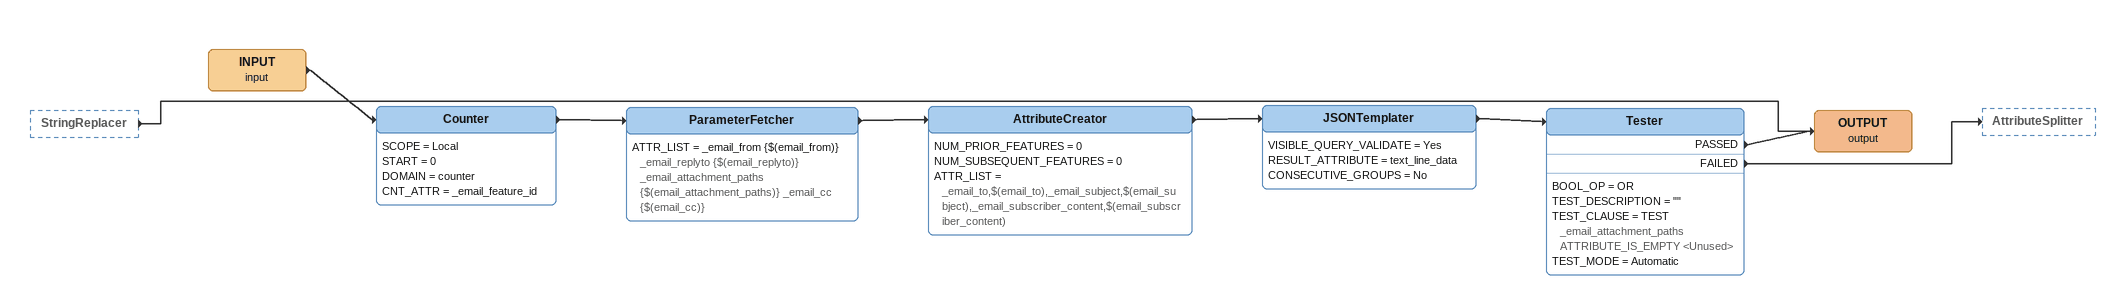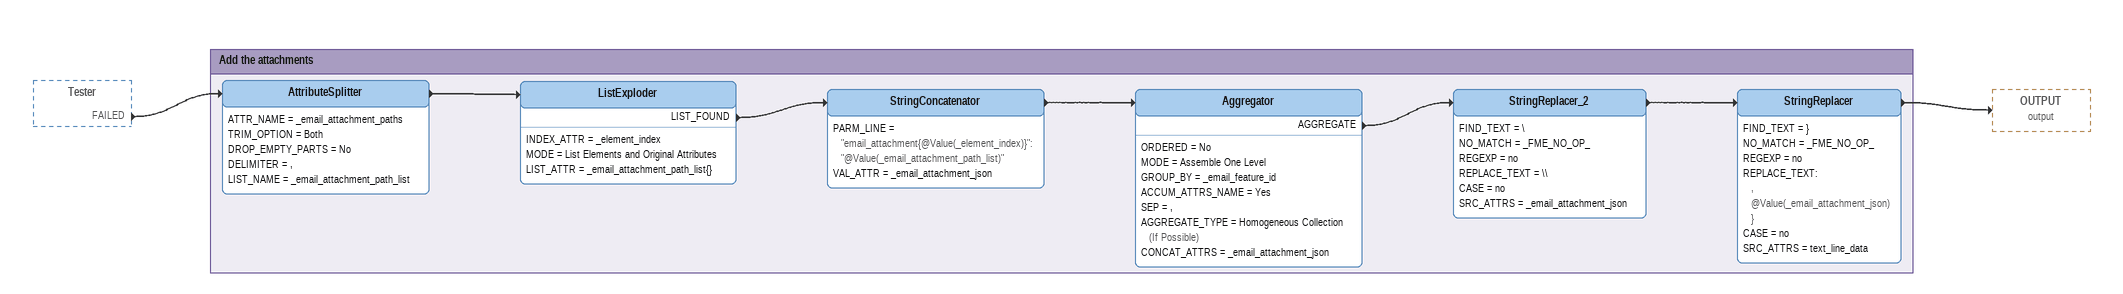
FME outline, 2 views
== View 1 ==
StringReplacer [outside]
    -> OUTPUT (output)
INPUT (input)
    -> Counter
Counter
    SCOPE = Local
    START = 0
    DOMAIN = counter
    CNT_ATTR = _email_feature_id
    -> ParameterFetcher
ParameterFetcher
    ATTR_LIST = _email_from {$(email_from)} _email_replyto {$(email_replyto)} _email_attachment_paths {$(email_attachment_paths)} _email_cc {$(email_cc)}
    -> AttributeCreator
AttributeCreator
    NUM_PRIOR_FEATURES = 0
    NUM_SUBSEQUENT_FEATURES = 0
    ATTR_LIST = _email_to,$(email_to),_email_subject,$(email_subject),_email_subscriber_content,$(email_subscriber_content)
    -> JSONTemplater
JSONTemplater
    VISIBLE_QUERY_VALIDATE = Yes
    RESULT_ATTRIBUTE = text_line_data
    CONSECUTIVE_GROUPS = No
    -> Tester
Tester
    BOOL_OP = OR
    TEST_DESCRIPTION = ""
    TEST_CLAUSE = TEST _email_attachment_paths ATTRIBUTE_IS_EMPTY <Unused>
    TEST_MODE = Automatic
    PASSED -> OUTPUT (output)
    FAILED -> AttributeSplitter
OUTPUT (output)

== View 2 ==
Tester [outside]
    FAILED -> AttributeSplitter

Bookmark: Add the attachments
AttributeSplitter
    ATTR_NAME = _email_attachment_paths
    TRIM_OPTION = Both
    DROP_EMPTY_PARTS = No
    DELIMITER = ,
    LIST_NAME = _email_attachment_path_list
    -> ListExploder
ListExploder
    INDEX_ATTR = _element_index
    MODE = List Elements and Original Attributes
    LIST_ATTR = _email_attachment_path_list{}
    LIST_FOUND -> StringConcatenator
StringConcatenator
    PARM_LINE = "email_attachment{@Value(_element_index)}": "@Value(_email_attachment_path_list)"
    VAL_ATTR = _email_attachment_json
    -> Aggregator
Aggregator
    ORDERED = No
    MODE = Assemble One Level
    GROUP_BY = _email_feature_id
    ACCUM_ATTRS_NAME = Yes
    SEP = ,
    AGGREGATE_TYPE = Homogeneous Collection (If Possible)
    CONCAT_ATTRS = _email_attachment_json
    AGGREGATE -> StringReplacer_2
StringReplacer_2
    FIND_TEXT = \
    NO_MATCH = _FME_NO_OP_
    REGEXP = no
    REPLACE_TEXT = \\
    CASE = no
    SRC_ATTRS = _email_attachment_json
    -> StringReplacer
StringReplacer
    FIND_TEXT = }
    NO_MATCH = _FME_NO_OP_
    REGEXP = no
    REPLACE_TEXT:
      ,
      @Value(_email_attachment_json)
      }
    CASE = no
    SRC_ATTRS = text_line_data
    -> OUTPUT (output)
